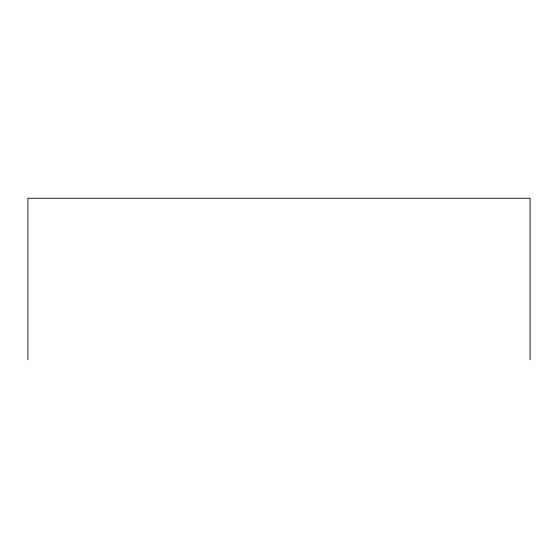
<?xml version="1.0" encoding="UTF-8"?>
<svg xmlns="http://www.w3.org/2000/svg" width="558" height="558" viewBox="0 0 558 558"><rect width="100%" height="100%" fill="white"/><g stroke="black" fill="none" stroke-linecap="round" stroke-linejoin="round"><path stroke-width="0.84" d="M530.1 359.757L530.1 198.243L27.9 198.243L27.9 359.757"/></g></svg>
